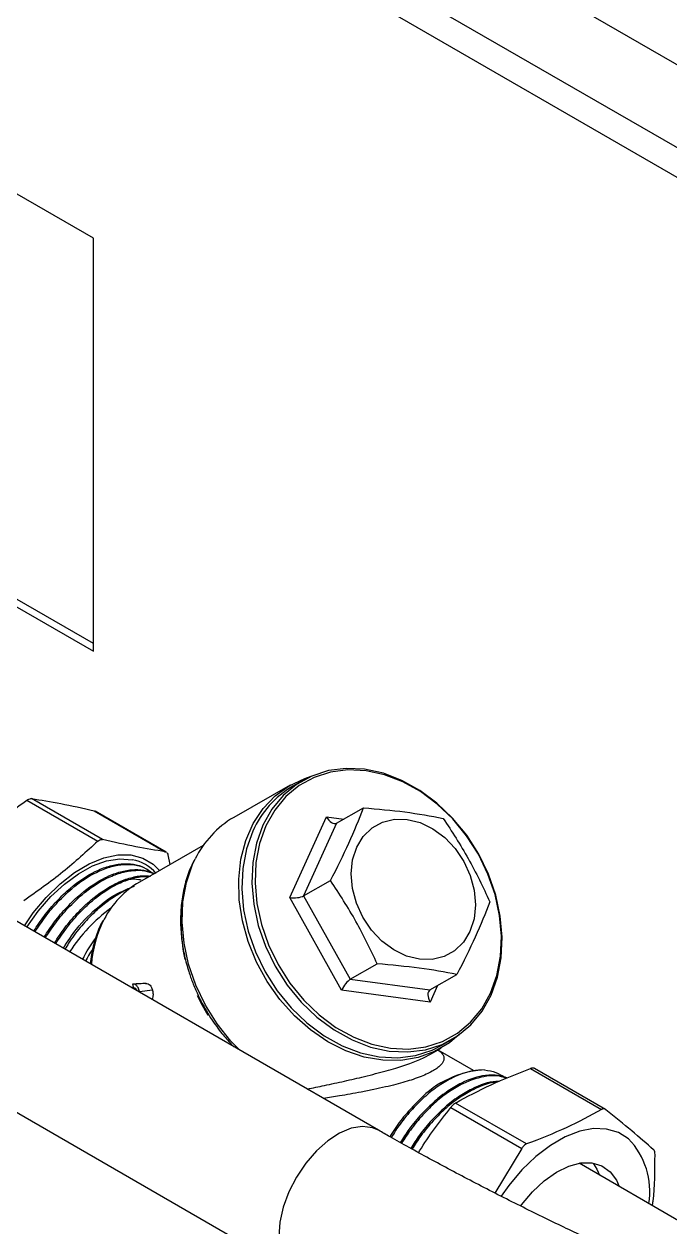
# Model space of a CAD drawing. Extents: x 75 to 2075, y 25 to 1460.
# Drawn here: x 1795.2 to 1895.6, y 952 to 1139 of the extents above; entities that cross this region are included whole.
import ezdxf

# ---------------------------------------------------------------- set-up
doc = ezdxf.new("R2010")
doc.units = 0
doc.header["$LTSCALE"] = 5
doc.linetypes.add('SLD-KATı', pattern=[0])
doc.layers.get('0').update_dxf_attribs({"linetype": 'CONTINUOUS'})

msp = doc.modelspace()

# ---------------------------------------------------------------- linework, layer by layer
at = {"color": 7, "linetype": 'SLD-KATı'}
for p, q in [((1998.862, 1073.667), (1556.558, 1329.004)), ((1545.447, 1322.589), (1987.751, 1067.252)), ((1984.792, 1064.295), (1544.365, 1318.548)), ((1805.995, 1105.689), (1646.39, 1197.826)), ((1805.995, 1042.698), (1680.735, 1115.009)), ((1681.455, 1113.427), (1805.995, 1041.532)), ((1805.995, 1041.532), (1805.995, 1105.689)), ((1850.331, 967.069), (1713.96, 1045.794)), ((1701.104, 1023.524), (1837.475, 944.799)), ((1836.599, 1020.719), (1827.815, 1015.685)), ((1838.531, 1021.414), (1836.972, 1020.521)), ((1795.644, 1018.356), (1806.675, 1011.988)), ((1807.433, 1012.251), (1796.402, 1018.619)), ((1843.796, 1014.785), (1847.988, 1017.187)), ((1806.139, 1016.716), (1817.17, 1010.348)), ((1806.139, 1016.716), (1806.294, 1016.637)), ((1817.311, 1010.298), (1806.303, 1016.653)), ((1836.512, 1003.219), (1842.21, 1015.777)), ((1843.796, 1014.785), (1838.667, 1003.482)), ((1823.074, 1011.322), (1813.153, 1005.637)), ((1817.17, 1010.348), (1817.302, 1010.281)), ((1817.942, 1008.381), (1817.599, 1009.853)), ((1814.527, 1007.55), (1814.327, 1007.665)), ((1838.667, 1003.482), (1842.859, 1005.884)), ((1844.57, 988.826), (1836.512, 1003.219)), ((1838.667, 1003.482), (1845.919, 990.528)), ((1845.919, 990.528), (1850.111, 992.93)), ((1858.299, 988.877), (1862.491, 991.279)), ((1812.217, 989.243), (1811.943, 989.229)), ((1813.182, 988.639), (1815.163, 988.911)), ((1845.919, 990.528), (1858.299, 988.877)), ((1813.215, 988.495), (1813.182, 988.639)), ((1858.325, 986.991), (1844.57, 988.826)), ((1858.304, 978.822), (1860.038, 979.816)), ((1865.092, 976.347), (1859.559, 979.541)), ((1860.055, 980.237), (1861.615, 981.131)), ((1873.949, 976.663), (1884.98, 970.295)), ((1885.586, 970.316), (1874.566, 976.677)), ((1861.553, 970.622), (1872.584, 964.254)), ((1873.324, 964.938), (1862.293, 971.306)), ((1872.584, 964.254), (1868.406, 957.304)), ((1897.918, 952.448), (1881.476, 961.94))]:
    msp.add_line(p, q, dxfattribs=at)
at = {"color": 8, "linetype": 'SLD-KATı'}
for p, q in [((1842.21, 1015.777), (1844.901, 1015.418)), ((1859.491, 989.56), (1858.325, 986.991)), ((1857.418, 978.367), (1858.29, 978.847))]:
    msp.add_line(p, q, dxfattribs=at)
at = {"color": 7, "linetype": 'SLD-KATı', "flags": 128}
for points in [[(1832.35, 1014.458), (1831.353, 1011.677), (1830.774, 1008.663), (1830.626, 1005.484), (1830.912, 1002.211), (1831.627, 998.917), (1832.753, 995.676), (1834.267, 992.56), (1836.133, 989.638), (1838.311, 986.976), (1840.752, 984.634), (1843.401, 982.663), (1846.199, 981.108), (1849.083, 980.004), (1851.99, 979.374), (1854.854, 979.234), (1857.611, 979.586), (1860.199, 980.422), (1862.561, 981.724), (1864.645, 983.463), (1866.403, 985.6), (1867.796, 988.087), (1868.793, 990.868), (1869.372, 993.882), (1869.52, 997.061), (1869.233, 1000.334), (1868.519, 1003.627), (1867.392, 1006.869), (1865.879, 1009.985), (1864.012, 1012.907), (1861.834, 1015.568), (1859.394, 1017.911), (1856.745, 1019.881), (1853.947, 1021.437), (1851.062, 1022.541), (1848.156, 1023.171), (1845.292, 1023.311), (1842.535, 1022.959), (1839.947, 1022.122), (1837.584, 1020.82), (1835.501, 1019.081), (1833.743, 1016.945), (1832.35, 1014.458)], [(1832.817, 1014.367), (1831.836, 1011.628), (1831.266, 1008.661), (1831.12, 1005.531), (1831.402, 1002.308), (1832.106, 999.065), (1833.215, 995.874), (1834.705, 992.806), (1836.543, 989.929), (1838.687, 987.308), (1841.09, 985.002), (1843.698, 983.061), (1846.453, 981.53), (1849.293, 980.443), (1852.155, 979.823), (1854.975, 979.685), (1857.689, 980.031), (1860.238, 980.855), (1862.564, 982.137), (1864.616, 983.849), (1866.346, 985.953), (1867.718, 988.401), (1868.7, 991.14), (1869.27, 994.107), (1869.416, 997.237), (1869.133, 1000.46), (1868.43, 1003.703), (1867.321, 1006.894), (1865.83, 1009.963), (1863.993, 1012.839), (1861.848, 1015.46), (1859.445, 1017.766), (1856.837, 1019.707), (1854.082, 1021.238), (1851.242, 1022.326), (1848.38, 1022.945), (1845.561, 1023.084), (1842.846, 1022.737), (1840.297, 1021.913), (1837.971, 1020.631), (1835.92, 1018.919), (1834.189, 1016.815), (1832.817, 1014.367)], [(1859.026, 979.288), (1856.496, 978.373), (1853.791, 977.925), (1850.969, 977.952), (1848.091, 978.456), (1845.217, 979.424), (1842.41, 980.836), (1839.729, 982.663), (1837.231, 984.864), (1834.969, 987.394), (1832.992, 990.199), (1831.341, 993.218), (1830.052, 996.387), (1829.153, 999.639), (1828.662, 1002.904), (1828.59, 1006.113), (1828.938, 1009.198), (1829.7, 1012.092), (1830.858, 1014.734), (1832.388, 1017.068), (1834.258, 1019.044), (1836.428, 1020.619), (1838.851, 1021.761), (1839.86, 1022.085)], [(1846.927, 1011.057), (1847.947, 1012.738), (1849.307, 1014.06), (1850.947, 1014.964), (1852.796, 1015.411), (1854.773, 1015.382), (1856.792, 1014.878), (1858.764, 1013.921), (1860.604, 1012.552), (1862.23, 1010.833), (1863.572, 1008.836), (1864.571, 1006.651), (1865.183, 1004.373), (1865.382, 1002.1), (1865.159, 999.933), (1864.523, 997.966), (1863.503, 996.284), (1862.144, 994.963), (1860.503, 994.059), (1858.654, 993.611), (1856.677, 993.64), (1854.658, 994.144), (1852.686, 995.102), (1850.847, 996.47), (1849.22, 998.19), (1847.879, 1000.186), (1846.88, 1002.371), (1846.267, 1004.65), (1846.068, 1006.923), (1846.292, 1009.09), (1846.927, 1011.057)], [(1830.791, 1013.565), (1829.793, 1010.783), (1829.214, 1007.769), (1829.067, 1004.591), (1829.353, 1001.318), (1830.068, 998.024), (1831.194, 994.783), (1832.708, 991.666), (1834.574, 988.745), (1836.752, 986.083), (1839.193, 983.741), (1841.842, 981.77), (1844.64, 980.215), (1847.524, 979.11), (1850.431, 978.481), (1853.294, 978.34), (1856.051, 978.692), (1858.64, 979.529), (1860.055, 980.237)], [(1795.272, 998.853), (1796.653, 1000.835), (1798.663, 1003.255), (1800.821, 1005.374), (1803.073, 1007.135), (1805.359, 1008.493), (1807.622, 1009.413), (1809.801, 1009.871), (1811.841, 1009.855), (1813.689, 1009.366), (1815.296, 1008.416), (1816.299, 1007.44)], [(1795.637, 998.643), (1797.402, 1001.108), (1799.379, 1003.373), (1801.487, 1005.334), (1803.671, 1006.938), (1805.875, 1008.144), (1808.041, 1008.921), (1810.113, 1009.249), (1812.037, 1009.119)], [(1862.865, 981.938), (1861.329, 980.651), (1859.026, 979.288)], [(1889.176, 965.733), (1887.593, 966.726), (1885.766, 967.259), (1883.742, 967.32), (1881.574, 966.907), (1879.317, 966.03), (1877.03, 964.712), (1874.773, 962.987), (1872.603, 960.9), (1870.577, 958.506), (1869.376, 956.833)], [(1872.441, 955.32), (1872.553, 955.472), (1874.244, 957.498), (1876.077, 959.218), (1877.985, 960.569), (1879.9, 961.502), (1881.751, 961.984), (1883.474, 961.996), (1885.004, 961.539), (1886.286, 960.629), (1887.275, 959.299), (1887.703, 958.345)], [(1883.72, 961.855), (1884.245, 961.049), (1884.673, 960.095)]]:
    msp.add_lwpolyline(points, dxfattribs=at)
at = {"color": 8, "linetype": 'SLD-KATı', "flags": 128}
for points in [[(1828.765, 979.518), (1827.387, 980.942), (1825.241, 983.613), (1823.403, 986.534), (1821.911, 989.642), (1820.796, 992.869), (1820.085, 996.148), (1819.79, 999.407), (1819.919, 1002.576), (1820.47, 1005.587), (1821.429, 1008.377), (1821.831, 1009.235)], [(1823.849, 984.899), (1822.75, 986.807), (1822.164, 987.987)], [(1850.329, 967.069), (1849.39, 967.472), (1847.818, 967.669), (1846.087, 967.385), (1844.265, 966.633), (1842.429, 965.443), (1840.654, 963.863), (1839.011, 961.959), (1837.568, 959.808), (1836.385, 957.499), (1835.51, 955.125), (1834.978, 952.784), (1834.812, 950.573), (1835.018, 948.581), (1835.587, 946.89), (1836.497, 945.569), (1837.477, 944.797)]]:
    msp.add_lwpolyline(points, dxfattribs=at)
at = {"color": 7, "linetype": 'SLD-KATı'}
for centre, radius, start, end in [((1844.523, 1007.586), 14.978, 120.27746, 156.47451), ((1835.455, 1002.596), 15.156, 120.27461, 154.02109), ((1810.801, 1002.632), 6.604, 41.13075, 79.21492), ((1819.928, 986.366), 20.058, 114.36966, 134.37552), ((1820.218, 993.457), 14.08, 120.11233, 152.97297), ((1823.584, 981.095), 25.3, 125.97729, 147.22696), ((1840.744, 996.411), 29.414, 193.05116, 194.12041), ((1867.555, 961.445), 15.02, 92.8508, 136.61787), ((1880.804, 957.607), 11.667, 350.51674, 44.14898)]:
    msp.add_arc(centre, radius, start, end, dxfattribs=at)
at = {"color": 8, "linetype": 'SLD-KATı'}
for centre, radius, start, end in [((1843.091, 998.893), 23.458, 172.09367, 192.99942), ((1823.975, 991.454), 18.338, 152.73131, 175.66604)]:
    msp.add_arc(centre, radius, start, end, dxfattribs=at)
at = {"color": 7, "linetype": 'SLD-KATı'}
for centre, major_axis, ratio, start_param, end_param in [((1842.99, 1016.224), (-0.8, 1.443), 0.5446856, 1.5785509, 3.1493472), ((1837.292, 1003.666), (1.581, 0.067), 0.302552, 4.1839834, 5.7547798), ((1845.349, 989.273), (0.888, 1.308), 0.2899094, 0.5361601, 2.1069565), ((1859.105, 987.437), (-0.8, 1.443), 0.5446856, 0.0077546, 1.5785509)]:
    msp.add_ellipse(centre, major_axis=major_axis, ratio=ratio, start_param=start_param, end_param=end_param, dxfattribs=at)
for points, knots in [([(1784.152, 1009.091), (1785.912, 1010.712), (1789.449, 1013.97), (1793.572, 1016.889), (1795.644, 1018.356)], [0, 0, 0, 0, 0.497591, 1, 1, 1, 1]), ([(1795.644, 1018.356), (1795.762, 1018.427), (1795.999, 1018.57), (1796.251, 1018.63), (1796.369, 1018.621), (1796.402, 1018.619)], [0, 0, 0, 0, 0.4171164, 0.8343171, 1, 1, 1, 1]), ([(1796.402, 1018.619), (1797.871, 1018.387), (1800.823, 1017.922), (1804.361, 1017.119), (1806.139, 1016.716)], [0, 0, 0, 0, 0.497591, 1, 1, 1, 1]), ([(1847.988, 1017.187), (1850.176, 1016.997), (1854.594, 1016.614), (1858.431, 1015.897), (1860.368, 1015.535)], [0, 0, 0, 0, 0.4952157, 1, 1, 1, 1]), ([(1860.368, 1015.535), (1861.709, 1013.48), (1864.418, 1009.329), (1866.545, 1004.845), (1867.619, 1002.581)], [0, 0, 0, 0, 0.4952157, 1, 1, 1, 1]), ([(1806.675, 1011.988), (1804.915, 1010.367), (1801.378, 1007.109), (1797.254, 1004.19), (1795.183, 1002.723)], [0, 0, 0, 0, 0.497591, 1, 1, 1, 1]), ([(1806.675, 1011.988), (1806.777, 1012.069), (1806.981, 1012.231), (1807.248, 1012.282), (1807.392, 1012.258), (1807.433, 1012.251)], [0, 0, 0, 0, 0.41711643, 0.83431706, 1, 1, 1, 1]), ([(1817.17, 1010.348), (1815.701, 1010.579), (1812.749, 1011.044), (1809.211, 1011.847), (1807.433, 1012.251)], [0, 0, 0, 0, 0.497591, 1, 1, 1, 1]), ([(1817.391, 1010.237), (1817.452, 1010.163), (1817.537, 1010.059), (1817.585, 1009.898), (1817.599, 1009.853)], [0, 0, 0, 0, 0.7157529, 1, 1, 1, 1]), ([(1796.736, 998.008), (1797.261, 998.809), (1798.359, 1000.481), (1800.298, 1002.743), (1802.94, 1005.269), (1805.713, 1007.111), (1808.362, 1008.155), (1810.371, 1008.554), (1812.242, 1008.464), (1813.576, 1008.145), (1814.177, 1007.71), (1814.3, 1007.621)], [0, 0, 0, 0, 0.1034691, 0.2159636, 0.3317203, 0.530729, 0.6390572, 0.7473853, 0.8586155, 0.9711128, 1, 1, 1, 1]), ([(1796.936, 997.893), (1797.462, 998.694), (1798.559, 1000.365), (1800.499, 1002.628), (1803.14, 1005.153), (1805.913, 1006.995), (1808.563, 1008.04), (1810.57, 1008.436), (1812.449, 1008.361), (1814.01, 1007.93), (1814.805, 1007.323), (1815.128, 1007.076)], [0, 0, 0, 0, 0.0986915, 0.2059916, 0.3164032, 0.5062228, 0.609549, 0.7128751, 0.8189693, 0.9262721, 1, 1, 1, 1]), ([(1798.339, 997.083), (1798.865, 997.884), (1799.962, 999.555), (1801.902, 1001.818), (1804.543, 1004.343), (1807.316, 1006.184), (1809.968, 1007.232), (1811.968, 1007.617), (1813.85, 1007.584), (1814.938, 1007.172), (1815.476, 1006.968)], [0, 0, 0, 0, 0.1069315, 0.2231905, 0.3428208, 0.548489, 0.6604423, 0.7723954, 0.8873477, 1, 1, 1, 1]), ([(1821.664, 1009.003), (1821.419, 1008.52), (1820.786, 1007.274), (1820.12, 1005.036), (1819.64, 1002.378), (1819.499, 999.634), (1819.667, 996.892), (1820.11, 994.249), (1820.723, 991.959), (1821.428, 989.956), (1822.254, 988.018), (1823.455, 985.705), (1824.758, 983.691), (1826.159, 981.878), (1827.043, 980.82), (1827.699, 980.185), (1827.83, 980.058)], [0, 0, 0, 0, 0.0578973, 0.1493606, 0.2402899, 0.3302805, 0.4185558, 0.5031813, 0.5816487, 0.637608, 0.6978768, 0.7735958, 0.8741653, 0.9151591, 0.9830001, 1, 1, 1, 1]), ([(1798.54, 996.967), (1799.065, 997.768), (1800.163, 999.44), (1802.102, 1001.702), (1804.744, 1004.228), (1807.516, 1006.067), (1810.168, 1007.117), (1812.168, 1007.499), (1813.956, 1007.478), (1814.961, 1007.103), (1815.416, 1006.934)], [0, 0, 0, 0, 0.1088609, 0.2272175, 0.3490062, 0.5583853, 0.6723585, 0.7863316, 0.903358, 1, 1, 1, 1]), ([(1799.943, 996.157), (1800.469, 996.958), (1801.566, 998.629), (1803.505, 1000.892), (1806.147, 1003.417), (1808.922, 1005.264), (1811.567, 1006.296), (1813.401, 1006.693), (1814.455, 1006.61), (1814.905, 1006.575)], [0, 0, 0, 0, 0.1249391, 0.2607763, 0.4005526, 0.6408559, 0.7716623, 0.9024686, 1, 1, 1, 1]), ([(1800.143, 996.041), (1800.669, 996.842), (1801.766, 998.514), (1803.706, 1000.776), (1806.347, 1003.3), (1809.123, 1005.151), (1811.765, 1006.174), (1813.429, 1006.556), (1814.326, 1006.495), (1814.616, 1006.475)], [0, 0, 0, 0, 0.12944835, 0.2701882, 0.41500931, 0.66398558, 0.79951303, 0.93504044, 1, 1, 1, 1]), ([(1808.661, 1004.864), (1808.954, 1005.032), (1810.495, 1005.914), (1812.185, 1006.316), (1813.266, 1006.002), (1813.356, 1005.976)], [0, 0, 0, 0, 0.1774624, 0.9311397, 1, 1, 1, 1]), ([(1850.111, 992.93), (1849.059, 995.151), (1846.933, 999.636), (1844.226, 1003.789), (1842.859, 1005.884)], [0, 0, 0, 0, 0.4952157, 1, 1, 1, 1]), ([(1801.333, 995.354), (1801.988, 996.386), (1803.619, 998.958), (1806.87, 1001.965), (1809.461, 1003.914), (1810.653, 1004.215), (1810.664, 1004.218)], [0, 0, 0, 0, 0.2516891, 0.627609, 0.9965586, 1, 1, 1, 1]), ([(1805.9, 1000.703), (1806.575, 1001.319), (1808.265, 1002.865), (1810.502, 1004.311), (1811.97, 1004.85), (1812.406, 1005.01)], [0, 0, 0, 0, 0.31830468, 0.79795013, 1, 1, 1, 1]), ([(1805.9, 1000.703), (1805.243, 1000.006), (1803.921, 998.604), (1802.475, 996.712), (1801.77, 995.521), (1801.585, 995.209)], [0, 0, 0, 0, 0.4212553, 0.8482293, 1, 1, 1, 1]), ([(1807.496, 999.637), (1807.42, 999.511), (1806.919, 998.683), (1806.301, 996.928), (1805.709, 994.805), (1805.581, 993.422), (1805.535, 992.928)], [0, 0, 0, 0, 0.0655471, 0.43222399, 0.79720815, 1, 1, 1, 1]), ([(1862.491, 991.279), (1860.592, 991.634), (1856.758, 992.352), (1852.341, 992.736), (1850.111, 992.93)], [0, 0, 0, 0, 0.4952157, 1, 1, 1, 1]), ([(1813.182, 988.639), (1813.109, 988.848), (1812.97, 989.246), (1812.652, 989.627), (1812.35, 989.778), (1812.169, 989.772), (1812.09, 989.769)], [0, 0, 0, 0, 0.3064002, 0.583256, 0.8202536, 1, 1, 1, 1]), ([(1814.22, 989.898), (1813.863, 989.876), (1813.148, 989.833), (1812.478, 989.793), (1812.143, 989.774)], [0, 0, 0, 0, 0.499425, 1, 1, 1, 1]), ([(1812.219, 989.235), (1812.322, 989.215), (1812.489, 989.181), (1812.701, 988.978), (1812.805, 988.814), (1812.84, 988.713), (1812.841, 988.711)], [0, 0, 0, 0, 0.4378195, 0.7156707, 0.9931823, 1, 1, 1, 1]), ([(1814.112, 989.886), (1814.253, 989.89), (1814.49, 989.897), (1814.807, 989.645), (1815.029, 989.316), (1815.121, 989.039), (1815.163, 988.911)], [0, 0, 0, 0, 0.3395152, 0.5709796, 0.8027556, 1, 1, 1, 1]), ([(1815.163, 988.911), (1815.205, 988.727), (1815.289, 988.357), (1815.264, 987.832), (1815.188, 987.502), (1815.107, 987.411), (1815.102, 987.405)], [0, 0, 0, 0, 0.3397352, 0.6816886, 0.9810892, 1, 1, 1, 1]), ([(1866.808, 976.446), (1866.178, 976.422), (1864.6, 976.361), (1862.166, 975.486), (1859.708, 974.053), (1857.608, 972.422), (1855.569, 970.414), (1853.746, 968.245), (1852.728, 966.663), (1852.275, 965.958)], [0, 0, 0, 0, 0.1350093, 0.3384514, 0.4734607, 0.60847, 0.7470961, 0.8873014, 1, 1, 1, 1]), ([(1862.293, 971.306), (1864.08, 972.279), (1867.672, 974.234), (1871.85, 975.851), (1873.949, 976.663)], [0, 0, 0, 0, 0.497591, 1, 1, 1, 1]), ([(1866.808, 976.446), (1867.412, 976.352), (1868.568, 976.172), (1869.514, 975.577), (1869.966, 975.292)], [0, 0, 0, 0, 0.5223557, 1, 1, 1, 1]), ([(1874.559, 976.663), (1874.51, 976.691), (1874.39, 976.758), (1874.16, 976.733), (1873.995, 976.679), (1873.949, 976.663)], [0, 0, 0, 0, 0.3307473, 0.8097669, 1, 1, 1, 1]), ([(1870.349, 975.186), (1869.889, 975.341), (1868.846, 975.691), (1866.489, 975.645), (1863.803, 974.821), (1861.111, 973.241), (1859.011, 971.613), (1856.972, 969.603), (1855.153, 967.441), (1854.139, 965.864), (1853.69, 965.164)], [0, 0, 0, 0, 0.0977523, 0.2213745, 0.4339056, 0.5495945, 0.6652834, 0.7840714, 0.9042128, 1, 1, 1, 1]), ([(1870.261, 975.15), (1869.894, 975.271), (1868.943, 975.583), (1866.687, 975.523), (1864.004, 974.706), (1861.311, 973.125), (1859.212, 971.497), (1857.173, 969.488), (1855.354, 967.326), (1854.341, 965.75), (1853.892, 965.051)], [0, 0, 0, 0, 0.0793919, 0.2055454, 0.4224284, 0.5404861, 0.6585439, 0.7797643, 0.9023657, 1, 1, 1, 1]), ([(1869.043, 974.651), (1868.88, 974.654), (1867.585, 974.677), (1865.397, 973.867), (1862.717, 972.321), (1860.614, 970.685), (1858.576, 968.678), (1856.762, 966.521), (1855.753, 964.952), (1855.308, 964.26)], [0, 0, 0, 0, 0.0377276, 0.3007223, 0.4438805, 0.5870386, 0.7340318, 0.8826996, 1, 1, 1, 1]), ([(1868.76, 974.535), (1868.758, 974.535), (1867.616, 974.535), (1865.594, 973.741), (1862.918, 972.207), (1860.814, 970.569), (1858.777, 968.562), (1856.963, 966.407), (1855.955, 964.839), (1855.511, 964.149)], [0, 0, 0, 0, 0.00058445, 0.27380022, 0.42252217, 0.57124407, 0.72395006, 0.87839576, 1, 1, 1, 1]), ([(1856.639, 971.761), (1855.982, 971.089), (1854.668, 969.746), (1853.135, 967.792), (1852.347, 966.5), (1852.082, 966.066)], [0, 0, 0, 0, 0.3991882, 0.7983765, 1, 1, 1, 1]), ([(1856.532, 963.589), (1856.587, 963.68), (1858.061, 966.14), (1859.84, 968.424), (1861.553, 970.622)], [0, 0, 0, 0, 0.0372215, 1, 1, 1, 1]), ([(1862.293, 971.306), (1862.191, 971.238), (1861.986, 971.103), (1861.727, 970.84), (1861.591, 970.67), (1861.553, 970.622)], [0, 0, 0, 0, 0.4171164, 0.8343171, 1, 1, 1, 1]), ([(1884.98, 970.295), (1883.193, 969.322), (1879.601, 967.367), (1875.423, 965.75), (1873.324, 964.938)], [0, 0, 0, 0, 0.497591, 1, 1, 1, 1]), ([(1885.66, 970.265), (1885.574, 970.315), (1885.403, 970.416), (1885.157, 970.385), (1885.019, 970.315), (1884.98, 970.295)], [0, 0, 0, 0, 0.4171164, 0.8343171, 1, 1, 1, 1]), ([(1893.193, 945.729), (1892.85, 945.865), (1891.898, 946.243), (1890.063, 947.008), (1887.625, 948.066), (1884.885, 949.296), (1881.894, 950.679), (1878.702, 952.193), (1875.363, 953.814), (1871.926, 955.518), (1868.442, 957.28), (1864.962, 959.075), (1861.537, 960.877), (1858.216, 962.66), (1855.05, 964.395), (1852.421, 965.868), (1850.918, 966.731), (1850.331, 967.069)], [0, 0, 0, 0, 0.03716421, 0.10315711, 0.17087756, 0.24016464, 0.31044989, 0.38138039, 0.45272855, 0.52434164, 0.5961107, 0.66795118, 0.73978159, 0.81151409, 0.88306429, 0.95432364, 1, 1, 1, 1]), ([(1873.324, 964.938), (1873.206, 964.88), (1872.968, 964.763), (1872.724, 964.491), (1872.615, 964.307), (1872.584, 964.254)], [0, 0, 0, 0, 0.4171164, 0.8343171, 1, 1, 1, 1]), ([(1892.89, 955.351), (1892.921, 955.583), (1893.258, 958.121), (1893.272, 960.847), (1893.284, 963.323)], [0, 0, 0, 0, 0.0913386, 1, 1, 1, 1]), ([(1893.284, 963.323), (1893.277, 963.456), (1893.261, 963.722), (1893.163, 963.947), (1893.084, 964.028), (1893.062, 964.051)], [0, 0, 0, 0, 0.4171164, 0.8343171, 1, 1, 1, 1])]:
    msp.add_open_spline(points, degree=3, knots=knots, dxfattribs=at)
for points in [[(1842.859, 1005.884), (1843.86, 1007.852), (1845.86, 1011.786), (1847.278, 1015.387), (1847.988, 1017.187)], [(1867.619, 1002.581), (1866.91, 1000.781), (1865.491, 997.18), (1863.491, 993.246), (1862.491, 991.279)], [(1893.062, 964.051), (1891.975, 965.002), (1889.8, 966.904), (1887.04, 969.144), (1885.66, 970.265)]]:
    msp.add_open_spline(points, degree=3, dxfattribs=at)
at = {"color": 8, "linetype": 'SLD-KATı'}
for points, knots in [([(1804.344, 993.616), (1804.447, 993.832), (1805.004, 995.007), (1805.719, 996.006), (1806.303, 996.822)], [0, 0, 0, 0, 0.1834629, 1, 1, 1, 1]), ([(1805.906, 995.221), (1805.678, 994.904), (1805.264, 994.329), (1804.94, 993.657), (1804.795, 993.356)], [0, 0, 0, 0, 0.5516116, 1, 1, 1, 1]), ([(1859.369, 979.624), (1859.49, 979.561), (1859.856, 979.37), (1860.223, 978.998), (1860.471, 978.546), (1860.506, 978.106), (1860.363, 977.668), (1860.047, 977.238), (1859.437, 976.661), (1858.564, 976.195), (1857.975, 975.881)], [0, 0, 0, 0, 0.0863171, 0.2593328, 0.3949419, 0.5180129, 0.6294085, 0.7254125, 0.8147226, 1, 1, 1, 1]), ([(1839.239, 973.472), (1840.122, 973.657), (1841.999, 974.051), (1844.964, 974.691), (1847.643, 975.307), (1849.821, 975.851), (1851.462, 976.289), (1853.353, 976.838), (1855.477, 977.526), (1856.79, 978.095), (1857.418, 978.367)], [0, 0, 0, 0, 0.1525758, 0.3244819, 0.4897209, 0.5815938, 0.6663921, 0.7449041, 0.8779584, 1, 1, 1, 1]), ([(1857.975, 975.881), (1857.632, 975.728), (1856.934, 975.418), (1855.711, 974.983), (1854.397, 974.574), (1852.954, 974.177), (1851.328, 973.78), (1849.512, 973.382), (1847.118, 972.906), (1844.494, 972.44), (1842.605, 972.135), (1841.783, 972.003)], [0, 0, 0, 0, 0.0787715, 0.1602811, 0.2373914, 0.3202935, 0.4164552, 0.5227083, 0.6397988, 0.8432872, 1, 1, 1, 1])]:
    msp.add_open_spline(points, degree=3, knots=knots, dxfattribs=at)

doc.saveas('drawing.dxf')
